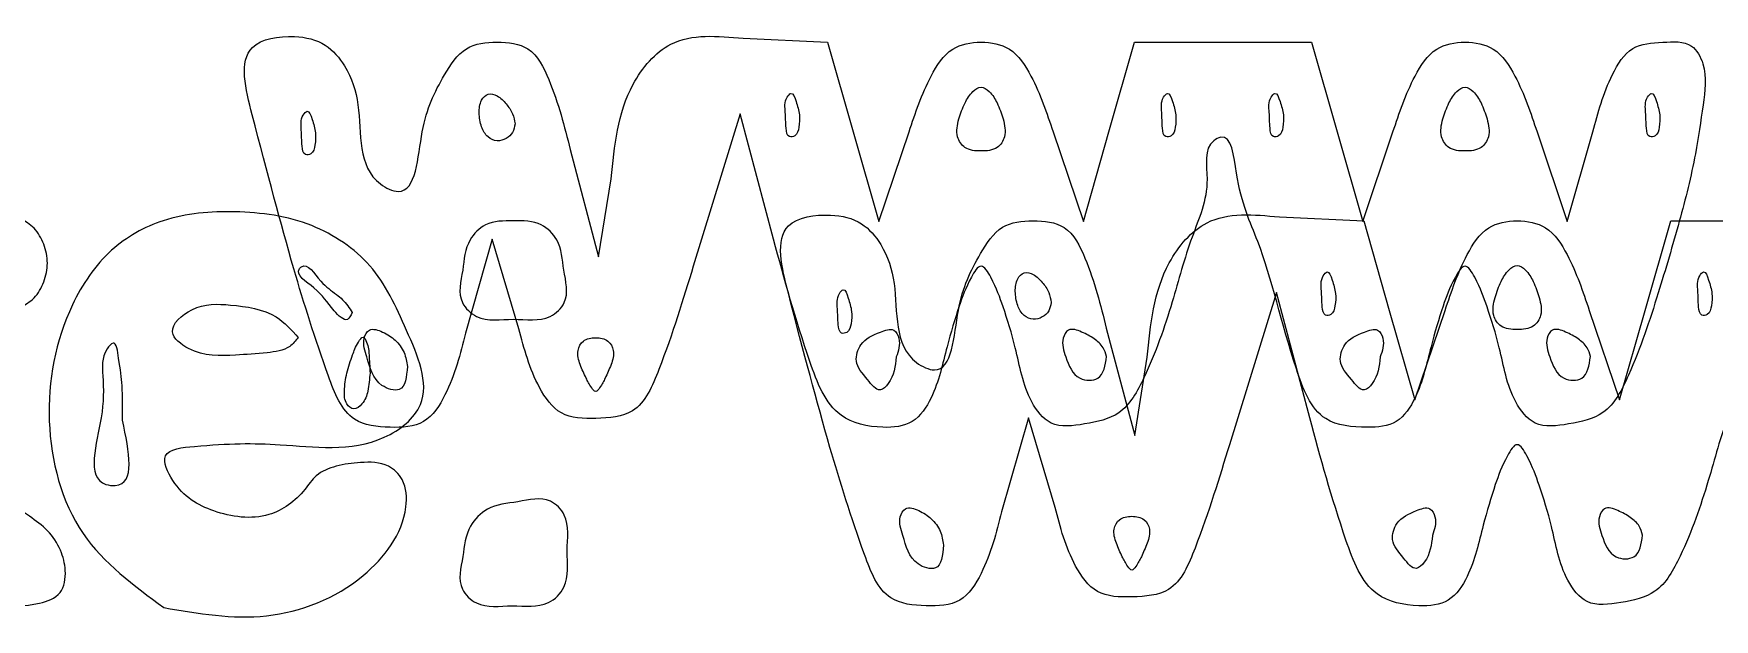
# Model space of a CAD drawing. Extents: x 0.12 to 3.45, y 0.56 to 2.39.
# Drawn here: x 1.9787 to 2.2913, y 1.133 to 1.242 of the extents above; entities that cross this region are included whole.
import ezdxf

# ---------------------------------------------------------------- set-up
doc = ezdxf.new("R2010")
doc.units = 0
doc.layers.get('0').update_dxf_attribs({"linetype": 'CONTINUOUS'})

msp = doc.modelspace()

# ---------------------------------------------------------------- linework, layer by layer
at = {"color": 7}
for p, q in [((2.110671, 1.241141), (2.126339, 1.240414)), ((2.126339, 1.240414), (2.131097, 1.223747)), ((2.178673, 1.223747), (2.183438, 1.240414)), ((2.183438, 1.240414), (2.199882, 1.240414)), ((2.199882, 1.240414), (2.216325, 1.240414)), ((2.216325, 1.240414), (2.22109, 1.223747)), ((2.120492, 1.229371), (2.120492, 1.229371)), ((2.190492, 1.229371), (2.190492, 1.229371)), ((2.210492, 1.229371), (2.210492, 1.229371)), ((2.280492, 1.229371), (2.280492, 1.229371)), ((2.030492, 1.226038), (2.030492, 1.226038)), ((2.110097, 1.22708), (2.101364, 1.198747)), ((2.116297, 1.203747), (2.110097, 1.22708)), ((2.158994, 1.226127), (2.158994, 1.226127)), ((2.248994, 1.226127), (2.248994, 1.226127)), ((2.068214, 1.225216), (2.068214, 1.225216)), ((2.131097, 1.223747), (2.135855, 1.20708)), ((2.135855, 1.20708), (2.141489, 1.223747)), ((2.168274, 1.223747), (2.173909, 1.20708)), ((2.173909, 1.20708), (2.178673, 1.223747)), ((2.22109, 1.223747), (2.225855, 1.20708)), ((2.225855, 1.20708), (2.231489, 1.223747)), ((2.258274, 1.223747), (2.263909, 1.20708)), ((2.263909, 1.20708), (2.268673, 1.223747)), ((2.078474, 1.220431), (2.083768, 1.200447)), ((2.083768, 1.200447), (2.086098, 1.215015)), ((2.210372, 1.207908), (2.22604, 1.20718)), ((2.22604, 1.20718), (2.230798, 1.190513)), ((2.278375, 1.190513), (2.28314, 1.20718)), ((2.28314, 1.20718), (2.299583, 1.20718)), ((2.063979, 1.203747), (2.059003, 1.186247)), ((2.068946, 1.18708), (2.063979, 1.203747)), ((2.027064, 1.198232), (2.027063, 1.198233)), ((2.058528, 1.198013), (2.058528, 1.198013)), ((2.220193, 1.196137), (2.220193, 1.196137)), ((2.290193, 1.196137), (2.290193, 1.196137)), ((2.130193, 1.192804), (2.130193, 1.192804)), ((2.167916, 1.191982), (2.167916, 1.191982)), ((2.209799, 1.193846), (2.201066, 1.165513)), ((2.215999, 1.170513), (2.209799, 1.193846)), ((2.258695, 1.192893), (2.258695, 1.192893)), ((2.037916, 1.190105), (2.037916, 1.190105)), ((2.230798, 1.190513), (2.235556, 1.173846)), ((2.235556, 1.173846), (2.241191, 1.190513)), ((2.267976, 1.190513), (2.27361, 1.173846)), ((2.27361, 1.173846), (2.278375, 1.190513)), ((2.027916, 1.18545), (2.027916, 1.18545)), ((2.178176, 1.187197), (2.18347, 1.167213)), ((2.139115, 1.181831), (2.139115, 1.181831)), ((2.178214, 1.181924), (2.178214, 1.18192)), ((2.18347, 1.167213), (2.185799, 1.181781)), ((2.229115, 1.181831), (2.229115, 1.181831)), ((2.268214, 1.181924), (2.268214, 1.18192)), ((2.04125, 1.178847), (2.04125, 1.178847)), ((2.048214, 1.180057), (2.048214, 1.180057)), ((2.086087, 1.180414), (2.086087, 1.180414)), ((1.995208, 1.170057), (1.995208, 1.170056)), ((2.16368, 1.170513), (2.158705, 1.153013)), ((2.168648, 1.153846), (2.16368, 1.170513)), ((2.126766, 1.164999), (2.126765, 1.164999)), ((2.185788, 1.14718), (2.185788, 1.14718)), ((2.238817, 1.148597), (2.238817, 1.148597)), ((2.277916, 1.14869), (2.277916, 1.148686)), ((2.058528, 1.14468), (2.058528, 1.14468)), ((2.147916, 1.146823), (2.147916, 1.146823)), ((2.002916, 1.135176), (2.002916, 1.135176))]:
    msp.add_line(p, q, dxfattribs=at)
for points, knots in [([(2.027063, 1.198233), (2.024651, 1.206925), (2.02122, 1.219287), (2.01597, 1.240288), (2.026691, 1.24198), (2.033019, 1.240524), (2.037345, 1.235456), (2.040156, 1.226575), (2.038679, 1.21584), (2.049802, 1.210653), (2.050334, 1.22519), (2.053971, 1.232633), (2.058562, 1.239946), (2.064875, 1.240643), (2.071506, 1.239905), (2.075781, 1.231218), (2.077399, 1.224736), (2.078474, 1.220431)], [0, 0, 0, 0, 0.029706, 0.042244, 0.050309, 0.056269, 0.061551, 0.069208, 0.084498, 0.088106, 0.100071, 0.111418, 0.117797, 0.123596, 0.129487, 0.136378, 0.150004, 0.150004, 0.150004, 0.150004]), ([(2.086098, 1.215015), (2.086681, 1.221088), (2.087596, 1.230602), (2.097452, 1.242357), (2.105876, 1.241582), (2.110671, 1.241141)], [0, 0, 0, 0, 0.018055, 0.028284, 0.041797, 0.041797, 0.041797, 0.041797]), ([(2.268673, 1.223747), (2.269623, 1.227299), (2.271095, 1.232803), (2.275486, 1.240041), (2.281481, 1.240396), (2.287057, 1.240762), (2.29009, 1.235171), (2.28905, 1.228205), (2.287704, 1.218422), (2.28474, 1.206766), (2.280617, 1.192902), (2.276744, 1.181036), (2.27163, 1.17088), (2.264405, 1.169321), (2.257768, 1.168428), (2.252854, 1.174981), (2.251711, 1.182664), (2.249157, 1.190806), (2.247541, 1.195284), (2.244891, 1.199838), (2.242235, 1.195345), (2.240622, 1.190919), (2.238228, 1.182992), (2.236704, 1.175557), (2.232557, 1.169079), (2.225887, 1.168527), (2.217178, 1.169438), (2.2115, 1.184548), (2.207984, 1.200976), (2.202395, 1.212022), (2.201499, 1.22392), (2.196085, 1.221112), (2.19793, 1.213016), (2.193649, 1.203871), (2.190332, 1.191153), (2.186555, 1.180235), (2.18145, 1.170798), (2.174383, 1.169327), (2.167768, 1.168426), (2.162855, 1.174982), (2.161711, 1.182664), (2.159158, 1.190806), (2.157541, 1.195284), (2.154891, 1.199838), (2.152235, 1.195346), (2.150622, 1.190918), (2.148223, 1.18299), (2.14671, 1.17552), (2.142528, 1.169081), (2.135722, 1.168401), (2.126899, 1.170374), (2.121316, 1.185291), (2.118315, 1.196328), (2.116297, 1.203747)], [0, 0, 0, 0, 0.011233, 0.017404, 0.023103, 0.028488, 0.032422, 0.040059, 0.049243, 0.062168, 0.076086, 0.092349, 0.100757, 0.107498, 0.113734, 0.119086, 0.129575, 0.137569, 0.143494, 0.146251, 0.148982, 0.15483, 0.162714, 0.172666, 0.1783, 0.183802, 0.191676, 0.202463, 0.227186, 0.240531, 0.24781, 0.249253, 0.256529, 0.267659, 0.280271, 0.295327, 0.303349, 0.310025, 0.316261, 0.321613, 0.332102, 0.340095, 0.34602, 0.348778, 0.351509, 0.357356, 0.36524, 0.375216, 0.380849, 0.386408, 0.394482, 0.406058, 0.429793, 0.429793, 0.429793, 0.429793]), ([(2.141489, 1.223747), (2.142655, 1.227231), (2.14449, 1.232717), (2.148883, 1.239637), (2.154882, 1.240769), (2.16088, 1.239637), (2.165273, 1.232717), (2.167109, 1.227231), (2.168274, 1.223747)], [0, 0, 0, 0, 0.011155, 0.017569, 0.022992, 0.028415, 0.034828, 0.045984, 0.045984, 0.045984, 0.045984]), ([(2.231489, 1.223747), (2.232655, 1.227231), (2.23449, 1.232717), (2.238883, 1.239637), (2.244882, 1.240769), (2.25088, 1.239637), (2.255273, 1.232717), (2.257109, 1.227231), (2.258274, 1.223747)], [0, 0, 0, 0, 0.011155, 0.017569, 0.022992, 0.028415, 0.034829, 0.045984, 0.045984, 0.045984, 0.045984]), ([(2.158994, 1.226127), (2.158654, 1.227151), (2.158038, 1.229005), (2.156754, 1.231093), (2.154882, 1.23247), (2.153005, 1.231094), (2.151739, 1.228995), (2.150683, 1.226139), (2.150057, 1.223063), (2.151874, 1.220328), (2.154882, 1.22009), (2.157884, 1.220325), (2.15972, 1.223073), (2.15926, 1.225006), (2.158994, 1.226127)], [0, 0, 0, 0, 0.003206, 0.005805, 0.007513, 0.009221, 0.01182, 0.015026, 0.018351, 0.020757, 0.023816, 0.026874, 0.02928, 0.032606, 0.032606, 0.032606, 0.032606]), ([(2.248994, 1.226127), (2.248654, 1.227151), (2.248039, 1.229005), (2.246755, 1.231093), (2.244882, 1.23247), (2.243005, 1.231094), (2.241739, 1.228995), (2.240683, 1.226139), (2.240057, 1.223063), (2.241874, 1.220328), (2.244882, 1.22009), (2.247884, 1.220325), (2.24972, 1.223073), (2.24926, 1.225006), (2.248994, 1.226127)], [0, 0, 0, 0, 0.003206, 0.005805, 0.007513, 0.009221, 0.01182, 0.015026, 0.018352, 0.020757, 0.023816, 0.026874, 0.02928, 0.032606, 0.032606, 0.032606, 0.032606]), ([(2.068214, 1.225216), (2.068105, 1.225853), (2.067868, 1.227226), (2.066591, 1.228996), (2.065172, 1.230443), (2.06313, 1.231081), (2.061669, 1.229435), (2.061443, 1.227176), (2.061813, 1.224765), (2.062938, 1.222723), (2.064846, 1.221859), (2.066592, 1.222384), (2.067929, 1.223549), (2.068119, 1.22466), (2.068214, 1.225216)], [0, 0, 0, 0, 0.001917, 0.004136, 0.006365, 0.008076, 0.00972, 0.0121, 0.014757, 0.016975, 0.018799, 0.020532, 0.022176, 0.023821, 0.023821, 0.023821, 0.023821]), ([(2.120492, 1.229371), (2.120222, 1.230179), (2.119804, 1.231429), (2.118229, 1.22959), (2.118559, 1.227263), (2.118512, 1.225041), (2.118829, 1.222607), (2.120676, 1.222937), (2.121092, 1.224821), (2.121236, 1.226975), (2.120749, 1.228545), (2.120492, 1.229371)], [0, 0, 0, 0, 0.0018, 0.002786, 0.005648, 0.008593, 0.010286, 0.011274, 0.013064, 0.015362, 0.017914, 0.017914, 0.017914, 0.017914]), ([(2.190492, 1.229371), (2.190222, 1.230179), (2.189804, 1.231429), (2.188229, 1.22959), (2.188559, 1.227263), (2.188512, 1.225041), (2.188829, 1.222607), (2.190676, 1.222937), (2.191092, 1.224821), (2.191236, 1.226975), (2.190749, 1.228545), (2.190492, 1.229371)], [0, 0, 0, 0, 0.0018, 0.002786, 0.005648, 0.008593, 0.010286, 0.011274, 0.013064, 0.015362, 0.017914, 0.017914, 0.017914, 0.017914]), ([(2.210492, 1.229371), (2.210222, 1.230179), (2.209804, 1.231429), (2.208229, 1.22959), (2.208559, 1.227263), (2.208512, 1.225041), (2.208829, 1.222607), (2.210676, 1.222937), (2.211092, 1.224821), (2.211236, 1.226975), (2.210749, 1.228545), (2.210492, 1.229371)], [0, 0, 0, 0, 0.0018, 0.002786, 0.005648, 0.008593, 0.010286, 0.011274, 0.013064, 0.015362, 0.017914, 0.017914, 0.017914, 0.017914]), ([(2.280492, 1.229371), (2.280222, 1.230179), (2.279804, 1.231429), (2.278229, 1.22959), (2.278559, 1.227263), (2.278512, 1.225041), (2.278829, 1.222607), (2.280676, 1.222937), (2.281091, 1.224821), (2.281236, 1.226975), (2.280748, 1.228545), (2.280492, 1.229371)], [0, 0, 0, 0, 0.0018, 0.002786, 0.005648, 0.008593, 0.010286, 0.011274, 0.013064, 0.015362, 0.017914, 0.017914, 0.017914, 0.017914]), ([(2.030492, 1.226038), (2.030222, 1.226846), (2.029804, 1.228096), (2.028229, 1.226257), (2.028559, 1.22393), (2.028512, 1.221709), (2.028829, 1.219274), (2.030676, 1.219604), (2.031092, 1.221488), (2.031236, 1.223642), (2.030749, 1.225212), (2.030492, 1.226038)], [0, 0, 0, 0, 0.0018, 0.002786, 0.005648, 0.008593, 0.010286, 0.011274, 0.013064, 0.015362, 0.017914, 0.017914, 0.017914, 0.017914]), ([(1.956805, 1.137736), (1.956392, 1.139223), (1.955118, 1.143818), (1.954843, 1.152856), (1.95458, 1.165286), (1.954245, 1.177027), (1.95384, 1.186775), (1.950074, 1.190877), (1.946751, 1.192663), (1.945105, 1.195796), (1.944321, 1.199305), (1.945098, 1.202831), (1.946775, 1.205915), (1.949582, 1.207643), (1.952368, 1.209344), (1.954121, 1.212407), (1.954644, 1.21589), (1.954847, 1.219681), (1.958523, 1.222118), (1.962916, 1.222216), (1.967309, 1.222118), (1.970985, 1.219681), (1.971188, 1.21589), (1.971711, 1.212407), (1.973464, 1.209343), (1.97625, 1.207643), (1.979057, 1.205915), (1.980734, 1.202831), (1.98151, 1.199306), (1.98073, 1.195793), (1.979071, 1.192673), (1.975937, 1.190917), (1.972481, 1.187834), (1.971509, 1.180865), (1.971139, 1.172154), (1.971333, 1.163331), (1.973004, 1.155589), (1.97764, 1.152381), (1.981467, 1.149686), (1.983822, 1.146054), (1.984864, 1.142067), (1.98421, 1.137425), (1.978452, 1.135357), (1.97224, 1.135475), (1.965508, 1.135742), (1.960369, 1.136183), (1.957751, 1.137324), (1.956805, 1.137736)], [0, 0, 0, 0, 0.004621, 0.014272, 0.026946, 0.041821, 0.050219, 0.054709, 0.057832, 0.061323, 0.064883, 0.068444, 0.071935, 0.075058, 0.078172, 0.081631, 0.08514, 0.088874, 0.092248, 0.097096, 0.101944, 0.105318, 0.109052, 0.112561, 0.11602, 0.119134, 0.122257, 0.125748, 0.129308, 0.132869, 0.13636, 0.139483, 0.143493, 0.149743, 0.159484, 0.169997, 0.176486, 0.181905, 0.18621, 0.190563, 0.19446, 0.198662, 0.202958, 0.210944, 0.217692, 0.22314, 0.226221, 0.226221, 0.226221, 0.226221]), ([(2.002916, 1.135176), (1.997309, 1.139307), (1.985688, 1.147867), (1.979906, 1.170062), (1.983538, 1.189032), (1.992182, 1.20206), (2.003332, 1.208316), (2.016523, 1.209329), (2.030269, 1.207509), (2.04245, 1.199276), (2.0479, 1.187199), (2.053766, 1.173703), (2.040973, 1.163588), (2.024974, 1.165963), (2.013411, 1.165714), (2.001738, 1.164546), (2.005267, 1.156574), (2.012024, 1.152554), (2.022108, 1.151079), (2.028322, 1.155727), (2.031189, 1.160161), (2.035113, 1.161729), (2.039629, 1.162293), (2.044385, 1.162297), (2.047983, 1.158763), (2.048398, 1.150304), (2.039704, 1.138818), (2.022173, 1.13188), (2.009303, 1.134083), (2.002916, 1.135176)], [0, 0, 0, 0, 0.020378, 0.042233, 0.064294, 0.076807, 0.087867, 0.10132, 0.115813, 0.128951, 0.142789, 0.156819, 0.165901, 0.185282, 0.201235, 0.206902, 0.211656, 0.221154, 0.231399, 0.239571, 0.242864, 0.246996, 0.251561, 0.256795, 0.260378, 0.265503, 0.280552, 0.3, 0.319155, 0.319155, 0.319155, 0.319155]), ([(2.058528, 1.198013), (2.058721, 1.199975), (2.059049, 1.203297), (2.062886, 1.207194), (2.06792, 1.207171), (2.072933, 1.207198), (2.076821, 1.203286), (2.077089, 1.19798), (2.078563, 1.192431), (2.07396, 1.188149), (2.067921, 1.189302), (2.061854, 1.188144), (2.057304, 1.192442), (2.058059, 1.195878), (2.058528, 1.198013)], [0, 0, 0, 0, 0.005767, 0.00977, 0.015013, 0.020255, 0.024259, 0.030025, 0.03608, 0.039766, 0.04662, 0.053476, 0.057162, 0.063216, 0.063216, 0.063216, 0.063216]), ([(2.126765, 1.164999), (2.124353, 1.173691), (2.120922, 1.186053), (2.115671, 1.207054), (2.126393, 1.208746), (2.13272, 1.20729), (2.137046, 1.202222), (2.139857, 1.193341), (2.13838, 1.182606), (2.149503, 1.177419), (2.150035, 1.191956), (2.153672, 1.1994), (2.158263, 1.206712), (2.164576, 1.207409), (2.171208, 1.206671), (2.175483, 1.197984), (2.177101, 1.191502), (2.178176, 1.187197)], [0, 0, 0, 0, 0.029706, 0.042244, 0.050309, 0.056269, 0.061551, 0.069208, 0.084498, 0.088106, 0.100071, 0.111418, 0.117797, 0.123596, 0.129487, 0.136378, 0.150004, 0.150004, 0.150004, 0.150004]), ([(2.185799, 1.181781), (2.186383, 1.187854), (2.187297, 1.197368), (2.197153, 1.209123), (2.205578, 1.208348), (2.210372, 1.207908)], [0, 0, 0, 0, 0.018055, 0.028284, 0.041797, 0.041797, 0.041797, 0.041797]), ([(2.368375, 1.190513), (2.369325, 1.194065), (2.370796, 1.199569), (2.375188, 1.206807), (2.381182, 1.207162), (2.386758, 1.207528), (2.389791, 1.201937), (2.388752, 1.194971), (2.387405, 1.185188), (2.384441, 1.173532), (2.380319, 1.159668), (2.376445, 1.147802), (2.371331, 1.137646), (2.364107, 1.136087), (2.357469, 1.135194), (2.352556, 1.141747), (2.351412, 1.14943), (2.348859, 1.157572), (2.347242, 1.162051), (2.344592, 1.166604), (2.341937, 1.162112), (2.340323, 1.157685), (2.337929, 1.149758), (2.336406, 1.142323), (2.332258, 1.135845), (2.325588, 1.135293), (2.316879, 1.136204), (2.311201, 1.151314), (2.307686, 1.167742), (2.302097, 1.178788), (2.301201, 1.190686), (2.295786, 1.187878), (2.297632, 1.179782), (2.293351, 1.170637), (2.290034, 1.157919), (2.286256, 1.147001), (2.281151, 1.137564), (2.274085, 1.136094), (2.267469, 1.135192), (2.262556, 1.141748), (2.261412, 1.14943), (2.258859, 1.157572), (2.257242, 1.162051), (2.254592, 1.166604), (2.251937, 1.162112), (2.250324, 1.157684), (2.247925, 1.149756), (2.246411, 1.142287), (2.24223, 1.135847), (2.235423, 1.135167), (2.226601, 1.13714), (2.221018, 1.152057), (2.218016, 1.163094), (2.215999, 1.170513)], [0, 0, 0, 0, 0.011233, 0.017404, 0.023103, 0.028488, 0.032422, 0.040059, 0.049243, 0.062168, 0.076086, 0.092349, 0.100757, 0.107498, 0.113734, 0.119086, 0.129575, 0.137569, 0.143494, 0.146251, 0.148982, 0.15483, 0.162714, 0.172666, 0.1783, 0.183802, 0.191676, 0.202463, 0.227186, 0.240531, 0.24781, 0.249253, 0.256529, 0.267659, 0.280271, 0.295327, 0.303349, 0.310025, 0.316261, 0.321613, 0.332102, 0.340095, 0.34602, 0.348778, 0.351509, 0.357356, 0.36524, 0.375216, 0.380849, 0.386408, 0.394482, 0.406058, 0.429793, 0.429793, 0.429793, 0.429793]), ([(2.241191, 1.190513), (2.242356, 1.193997), (2.244191, 1.199483), (2.248584, 1.206403), (2.254583, 1.207535), (2.260582, 1.206403), (2.264975, 1.199483), (2.26681, 1.193997), (2.267976, 1.190513)], [0, 0, 0, 0, 0.011155, 0.017569, 0.022992, 0.028415, 0.034828, 0.045984, 0.045984, 0.045984, 0.045984]), ([(2.059003, 1.186247), (2.058035, 1.182393), (2.056557, 1.176511), (2.051725, 1.168905), (2.044828, 1.16856), (2.036819, 1.169481), (2.031839, 1.182435), (2.029014, 1.191782), (2.027064, 1.198232)], [0, 0, 0, 0, 0.012087, 0.018445, 0.024776, 0.031519, 0.040931, 0.061895, 0.061895, 0.061895, 0.061895]), ([(2.037916, 1.190105), (2.037664, 1.190534), (2.036912, 1.191812), (2.034788, 1.193791), (2.03197, 1.195435), (2.029522, 1.199703), (2.02706, 1.197243), (2.032159, 1.194154), (2.033379, 1.191549), (2.03691, 1.187972), (2.037658, 1.189557), (2.037916, 1.190105)], [0, 0, 0, 0, 0.001493, 0.004457, 0.0083, 0.012792, 0.013291, 0.017783, 0.023477, 0.026389, 0.027927, 0.027927, 0.027927, 0.027927]), ([(2.101364, 1.198747), (2.09947, 1.192507), (2.096721, 1.183455), (2.091487, 1.17093), (2.083402, 1.170293), (2.076454, 1.170468), (2.071387, 1.177695), (2.069908, 1.183382), (2.068946, 1.18708)], [0, 0, 0, 0, 0.020271, 0.029402, 0.036331, 0.04285, 0.049077, 0.060655, 0.060655, 0.060655, 0.060655]), ([(2.167916, 1.191982), (2.167806, 1.192619), (2.167569, 1.193992), (2.166292, 1.195762), (2.164873, 1.197209), (2.162831, 1.197847), (2.16137, 1.196201), (2.161145, 1.193942), (2.161514, 1.191531), (2.16264, 1.189489), (2.164548, 1.188625), (2.166294, 1.18915), (2.167631, 1.190315), (2.167821, 1.191426), (2.167916, 1.191982)], [0, 0, 0, 0, 0.001917, 0.004136, 0.006365, 0.008076, 0.00972, 0.0121, 0.014757, 0.016975, 0.018799, 0.020532, 0.022176, 0.023821, 0.023821, 0.023821, 0.023821]), ([(2.220193, 1.196137), (2.219923, 1.196945), (2.219505, 1.198195), (2.21793, 1.196356), (2.218261, 1.194029), (2.218213, 1.191808), (2.218531, 1.189373), (2.220378, 1.189703), (2.220793, 1.191587), (2.220938, 1.193741), (2.22045, 1.195311), (2.220193, 1.196137)], [0, 0, 0, 0, 0.0018, 0.002786, 0.005648, 0.008593, 0.010286, 0.011274, 0.013064, 0.015362, 0.017914, 0.017914, 0.017914, 0.017914]), ([(2.258695, 1.192893), (2.258355, 1.193917), (2.25774, 1.195771), (2.256456, 1.197859), (2.254583, 1.199237), (2.252707, 1.19786), (2.251441, 1.195761), (2.250385, 1.192905), (2.249758, 1.189829), (2.251575, 1.187094), (2.254584, 1.186856), (2.257585, 1.187091), (2.259422, 1.189839), (2.258962, 1.191772), (2.258695, 1.192893)], [0, 0, 0, 0, 0.003206, 0.005805, 0.007513, 0.009221, 0.01182, 0.015026, 0.018351, 0.020757, 0.023816, 0.026874, 0.02928, 0.032606, 0.032606, 0.032606, 0.032606]), ([(2.290193, 1.196137), (2.289923, 1.196945), (2.289505, 1.198195), (2.28793, 1.196356), (2.288261, 1.194029), (2.288213, 1.191808), (2.288531, 1.189373), (2.290378, 1.189703), (2.290793, 1.191587), (2.290938, 1.193741), (2.29045, 1.195311), (2.290193, 1.196137)], [0, 0, 0, 0, 0.0018, 0.002786, 0.005648, 0.008593, 0.010286, 0.011274, 0.013064, 0.015362, 0.017914, 0.017914, 0.017914, 0.017914]), ([(2.130193, 1.192804), (2.129923, 1.193612), (2.129505, 1.194862), (2.12793, 1.193023), (2.128261, 1.190696), (2.128213, 1.188475), (2.128531, 1.18604), (2.130378, 1.18637), (2.130793, 1.188254), (2.130938, 1.190408), (2.13045, 1.191978), (2.130193, 1.192804)], [0, 0, 0, 0, 0.0018, 0.002786, 0.005648, 0.008593, 0.010286, 0.011274, 0.013064, 0.015362, 0.017914, 0.017914, 0.017914, 0.017914]), ([(2.027916, 1.18545), (2.026645, 1.186875), (2.023383, 1.190535), (2.015699, 1.191571), (2.008801, 1.191945), (2.002858, 1.186717), (2.009008, 1.181802), (2.015308, 1.182104), (2.021524, 1.182513), (2.025984, 1.183086), (2.02742, 1.184843), (2.027916, 1.18545)], [0, 0, 0, 0, 0.005601, 0.014381, 0.021658, 0.027132, 0.031425, 0.040248, 0.046142, 0.050495, 0.05279, 0.05279, 0.05279, 0.05279]), ([(2.04125, 1.178847), (2.041196, 1.179997), (2.041103, 1.181983), (2.040945, 1.184016), (2.039971, 1.185999), (2.038672, 1.184004), (2.037932, 1.182048), (2.03684, 1.178875), (2.036423, 1.175843), (2.036492, 1.17327), (2.038288, 1.171742), (2.040165, 1.173273), (2.041015, 1.175695), (2.041165, 1.177712), (2.04125, 1.178847)], [0, 0, 0, 0, 0.003363, 0.005801, 0.006919, 0.008189, 0.010819, 0.014338, 0.017728, 0.020167, 0.021741, 0.023516, 0.026146, 0.029529, 0.029529, 0.029529, 0.029529]), ([(2.048214, 1.180057), (2.048072, 1.18094), (2.047777, 1.182767), (2.046006, 1.185085), (2.043853, 1.186476), (2.0411, 1.187439), (2.039668, 1.184681), (2.040994, 1.18108), (2.041939, 1.176632), (2.047722, 1.174883), (2.048034, 1.178162), (2.048214, 1.180057)], [0, 0, 0, 0, 0.002659, 0.0055, 0.008286, 0.010777, 0.012567, 0.016081, 0.022067, 0.025368, 0.029895, 0.029895, 0.029895, 0.029895]), ([(2.086087, 1.180414), (2.086369, 1.181292), (2.086864, 1.182829), (2.085589, 1.185158), (2.083215, 1.185553), (2.080834, 1.185158), (2.079576, 1.182834), (2.080292, 1.180358), (2.081348, 1.178027), (2.082158, 1.176506), (2.083215, 1.175056), (2.08427, 1.176506), (2.085094, 1.17802), (2.085726, 1.179545), (2.086087, 1.180414)], [0, 0, 0, 0, 0.002668, 0.004672, 0.00704, 0.00941, 0.011413, 0.014082, 0.016829, 0.0189, 0.019911, 0.020922, 0.022994, 0.025741, 0.025741, 0.025741, 0.025741]), ([(2.139115, 1.181831), (2.139505, 1.182967), (2.140094, 1.184682), (2.13865, 1.187447), (2.135408, 1.186194), (2.13242, 1.184882), (2.131147, 1.180554), (2.133488, 1.178139), (2.135784, 1.174941), (2.138692, 1.177787), (2.138935, 1.180115), (2.139115, 1.181831)], [0, 0, 0, 0, 0.003514, 0.005304, 0.007795, 0.012126, 0.015281, 0.019282, 0.022335, 0.024182, 0.029369, 0.029369, 0.029369, 0.029369]), ([(2.178214, 1.18192), (2.178048, 1.182492), (2.17766, 1.183822), (2.175836, 1.185363), (2.173795, 1.186454), (2.171106, 1.187444), (2.169676, 1.184698), (2.170737, 1.181503), (2.172261, 1.17742), (2.177576, 1.177335), (2.177983, 1.180261), (2.178214, 1.181924)], [0, 0, 0, 0, 0.001761, 0.004092, 0.006747, 0.009236, 0.011019, 0.014506, 0.019306, 0.022606, 0.026943, 0.026943, 0.026943, 0.026943]), ([(2.229115, 1.181831), (2.229505, 1.182967), (2.230094, 1.184682), (2.22865, 1.187447), (2.225408, 1.186194), (2.22242, 1.184882), (2.221147, 1.180554), (2.223488, 1.178139), (2.225784, 1.174941), (2.228692, 1.177787), (2.228935, 1.180115), (2.229115, 1.181831)], [0, 0, 0, 0, 0.003514, 0.005304, 0.007795, 0.012126, 0.015281, 0.019282, 0.022335, 0.024182, 0.029369, 0.029369, 0.029369, 0.029369]), ([(2.268214, 1.18192), (2.268048, 1.182492), (2.26766, 1.183822), (2.265836, 1.185363), (2.263795, 1.186454), (2.261106, 1.187444), (2.259676, 1.184698), (2.260737, 1.181503), (2.262261, 1.17742), (2.267576, 1.177335), (2.267983, 1.180261), (2.268214, 1.181924)], [0, 0, 0, 0, 0.001761, 0.004092, 0.006747, 0.009236, 0.011019, 0.014506, 0.019306, 0.022606, 0.026943, 0.026943, 0.026943, 0.026943]), ([(1.995208, 1.170056), (1.995234, 1.172306), (1.995282, 1.176376), (1.994717, 1.180148), (1.993974, 1.185355), (1.991225, 1.182154), (1.991701, 1.177331), (1.991797, 1.169802), (1.988019, 1.15845), (1.997885, 1.157378), (1.996456, 1.164144), (1.995208, 1.170057)], [0, 0, 0, 0, 0.006425, 0.011622, 0.014591, 0.016152, 0.02121, 0.029028, 0.041451, 0.043215, 0.055425, 0.055425, 0.055425, 0.055425]), ([(2.158705, 1.153013), (2.157736, 1.149159), (2.156259, 1.143277), (2.151427, 1.135671), (2.14453, 1.135326), (2.136521, 1.136247), (2.131541, 1.149201), (2.128715, 1.158548), (2.126766, 1.164999)], [0, 0, 0, 0, 0.012087, 0.018445, 0.024776, 0.031519, 0.040931, 0.061895, 0.061895, 0.061895, 0.061895]), ([(2.201066, 1.165513), (2.199171, 1.159273), (2.196423, 1.150221), (2.191188, 1.137696), (2.183103, 1.137059), (2.176155, 1.137234), (2.171089, 1.144461), (2.169609, 1.150148), (2.168648, 1.153846)], [0, 0, 0, 0, 0.020271, 0.029402, 0.036331, 0.04285, 0.049077, 0.060655, 0.060655, 0.060655, 0.060655]), ([(2.058528, 1.14468), (2.058763, 1.146659), (2.059177, 1.150142), (2.063289, 1.154285), (2.068753, 1.154722), (2.074293, 1.156136), (2.078584, 1.151672), (2.077513, 1.145715), (2.078515, 1.139588), (2.073841, 1.134914), (2.067718, 1.135918), (2.061743, 1.13484), (2.057321, 1.139147), (2.058065, 1.142556), (2.058528, 1.14468)], [0, 0, 0, 0, 0.005841, 0.010277, 0.016118, 0.022156, 0.02581, 0.032499, 0.039258, 0.043332, 0.050091, 0.056782, 0.060435, 0.066473, 0.066473, 0.066473, 0.066473]), ([(2.147916, 1.146823), (2.147773, 1.147707), (2.147478, 1.149534), (2.145707, 1.151851), (2.143554, 1.153242), (2.140802, 1.154205), (2.13937, 1.151448), (2.140696, 1.147846), (2.14164, 1.143398), (2.147423, 1.14165), (2.147735, 1.144928), (2.147916, 1.146823)], [0, 0, 0, 0, 0.002659, 0.0055, 0.008286, 0.010777, 0.012567, 0.016081, 0.022067, 0.025368, 0.029895, 0.029895, 0.029895, 0.029895]), ([(2.238817, 1.148597), (2.239207, 1.149733), (2.239795, 1.151448), (2.238352, 1.154213), (2.235109, 1.15296), (2.232122, 1.151648), (2.230848, 1.14732), (2.233189, 1.144905), (2.235486, 1.141707), (2.238393, 1.144553), (2.238637, 1.146881), (2.238817, 1.148597)], [0, 0, 0, 0, 0.003514, 0.005304, 0.007795, 0.012126, 0.015281, 0.019282, 0.022335, 0.024182, 0.029369, 0.029369, 0.029369, 0.029369]), ([(2.277916, 1.148686), (2.277749, 1.149258), (2.277362, 1.150588), (2.275537, 1.152129), (2.273496, 1.15322), (2.270808, 1.15421), (2.269378, 1.151464), (2.270439, 1.148269), (2.271963, 1.144186), (2.277278, 1.144101), (2.277685, 1.147027), (2.277916, 1.14869)], [0, 0, 0, 0, 0.001761, 0.004092, 0.006747, 0.009236, 0.011019, 0.014506, 0.019306, 0.022606, 0.026943, 0.026943, 0.026943, 0.026943]), ([(2.185788, 1.14718), (2.186071, 1.148058), (2.186565, 1.149595), (2.185291, 1.151924), (2.182916, 1.152319), (2.180536, 1.151924), (2.179277, 1.1496), (2.179993, 1.147124), (2.181049, 1.144793), (2.18186, 1.143272), (2.182916, 1.141822), (2.183971, 1.143273), (2.184796, 1.144786), (2.185428, 1.146311), (2.185788, 1.14718)], [0, 0, 0, 0, 0.002668, 0.004672, 0.00704, 0.00941, 0.011413, 0.014082, 0.016829, 0.0189, 0.019911, 0.020922, 0.022994, 0.025741, 0.025741, 0.025741, 0.025741])]:
    msp.add_open_spline(points, degree=3, knots=knots, dxfattribs=at)

doc.saveas('drawing.dxf')
